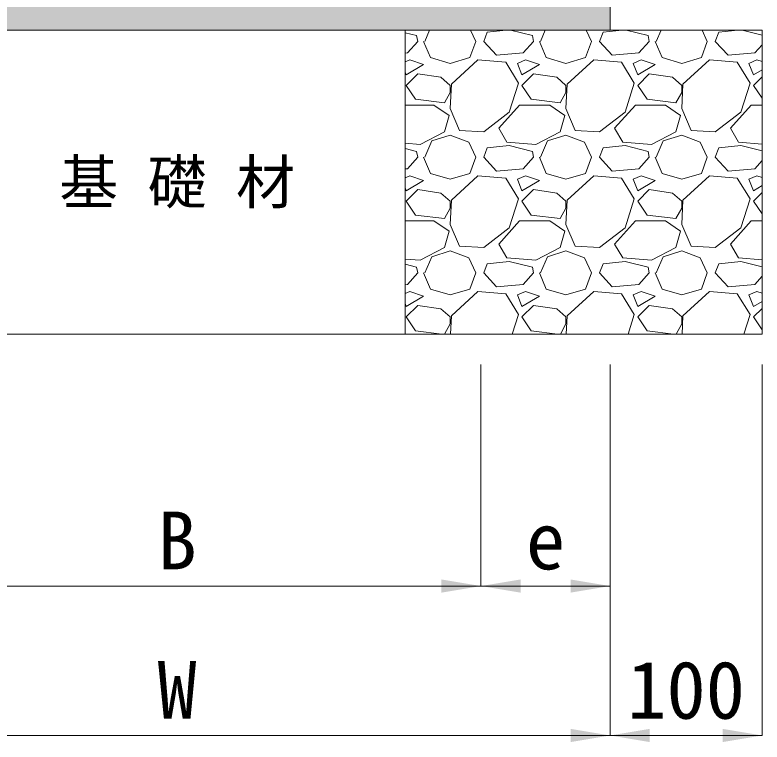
# Model space of a CAD drawing. Units: millimetres, scale not verified. Extents: x 63886 to 97934, y 3628 to 26930.
# Drawn here: x 77365.9 to 77857.6, y 6010.4 to 6489 of the extents above; entities that cross this region are included whole.
import ezdxf
from ezdxf.enums import TextEntityAlignment as Align

# ---------------------------------------------------------------- set-up
doc = ezdxf.new("R2010")
doc.units = ezdxf.units.MM
doc.header["$LTSCALE"] = 30
doc.layers.add('ハッチング_モルタル', color=30, linetype='Continuous')
doc.layers.add('文字', color=7, linetype='Continuous')
for name, color, linetype, lineweight in [('ハッチング_基礎', 150, 'Continuous', 5), ('寸法線', 7, 'Continuous', 9), ('舗装・基礎', 3, 'Continuous', 13), ('補助線', 8, 'Continuous', 13)]:
    doc.layers.add(name, color=color, linetype=linetype, lineweight=lineweight)
doc.styles.add('ＭＳ ゴシック', font='')
doc.styles.get('ＭＳ ゴシック').set_extended_font_data('MS Gothic')

# ---------------------------------------------------------------- blocks, each defined once
blk = doc.blocks.new('filled_arrow')
at = {"color": 0, "linetype": 'Continuous', "lineweight": -2}
blk.add_solid([(7.5, 1.25), (0, 0), (7.5, -1.25)], dxfattribs=at)

msp = doc.modelspace()

# ---------------------------------------------------------------- hatches: boundary and pattern name
at = {"layer": 'ハッチング_モルタル'}
msp.add_hatch(color=256, dxfattribs=at).paths.add_polyline_path([(77757.65, 6478.97), (77757.65, 6498.97), (77187.64, 6498.97), (77187.64, 6478.97)])

# ---------------------------------------------------------------- linework, layer by layer
at = {"layer": 'ハッチング_基礎'}
for p, q in [((77630.28, 6475.36), (77622.65, 6477.27)), ((77635.62, 6471.55), (77638.8, 6478.97)), ((77665.72, 6478.97), (77669.15, 6471.55)), ((77674.48, 6471.55), (77676.77, 6477.65)), ((77689.33, 6478.97), (77676.77, 6477.65)), ((77706.48, 6475.36), (77692.05, 6478.97)), ((77711.82, 6471.55), (77715, 6478.97)), ((77741.92, 6478.97), (77745.35, 6471.55)), ((77750.68, 6471.55), (77752.97, 6477.65)), ((77765.53, 6478.97), (77752.97, 6477.65)), ((77782.68, 6475.36), (77768.25, 6478.97)), ((77788.02, 6471.55), (77791.2, 6478.97)), ((77818.12, 6478.97), (77821.55, 6471.55)), ((77826.88, 6471.55), (77829.17, 6477.65)), ((77841.73, 6478.97), (77829.17, 6477.65)), ((77857.65, 6475.67), (77844.45, 6478.97)), ((77631.05, 6471.55), (77624.19, 6463.93)), ((77631.05, 6471.55), (77630.28, 6475.36)), ((77634.86, 6471.55), (77639.43, 6460.88)), ((77665.34, 6460.88), (77669.15, 6471.55)), ((77682.86, 6462.41), (77674.48, 6471.55)), ((77707.25, 6471.55), (77700.39, 6463.93)), ((77707.25, 6471.55), (77706.48, 6475.36)), ((77711.06, 6471.55), (77715.63, 6460.88)), ((77741.54, 6460.88), (77745.35, 6471.55)), ((77759.06, 6462.41), (77750.68, 6471.55)), ((77783.45, 6471.55), (77776.59, 6463.93)), ((77783.45, 6471.55), (77782.68, 6475.36)), ((77787.26, 6471.55), (77791.83, 6460.88)), ((77817.74, 6460.88), (77821.55, 6471.55)), ((77835.26, 6462.41), (77826.88, 6471.55)), ((77857.65, 6469.33), (77852.79, 6463.93)), ((77624.19, 6463.93), (77622.65, 6463.8)), ((77700.39, 6463.93), (77682.86, 6462.41)), ((77776.59, 6463.93), (77759.06, 6462.41)), ((77852.79, 6463.93), (77835.26, 6462.41)), ((77625.71, 6459.36), (77622.65, 6458.04)), ((77634.86, 6456.31), (77625.71, 6459.36)), ((77639.43, 6460.88), (77652.38, 6457.07)), ((77652.38, 6457.07), (77665.34, 6460.88)), ((77670.67, 6459.36), (77653.14, 6443.36)), ((77688.96, 6457.83), (77670.67, 6459.36)), ((77697.34, 6444.12), (77688.96, 6457.83)), ((77701.91, 6459.36), (77696.58, 6457.07)), ((77696.58, 6457.07), (77699.63, 6449.45)), ((77711.06, 6456.31), (77701.91, 6459.36)), ((77715.63, 6460.88), (77728.58, 6457.07)), ((77728.58, 6457.07), (77741.54, 6460.88)), ((77746.87, 6459.36), (77729.34, 6443.36)), ((77765.16, 6457.83), (77746.87, 6459.36)), ((77773.54, 6444.12), (77765.16, 6457.83)), ((77778.11, 6459.36), (77772.78, 6457.07)), ((77772.78, 6457.07), (77775.83, 6449.45)), ((77787.26, 6456.31), (77778.11, 6459.36)), ((77791.83, 6460.88), (77804.78, 6457.07)), ((77804.78, 6457.07), (77817.74, 6460.88)), ((77823.07, 6459.36), (77805.54, 6443.36)), ((77841.36, 6457.83), (77823.07, 6459.36)), ((77849.74, 6444.12), (77841.36, 6457.83)), ((77854.31, 6459.36), (77848.98, 6457.07)), ((77848.98, 6457.07), (77852.03, 6449.45)), ((77857.65, 6458.25), (77854.31, 6459.36)), ((77623.43, 6449.45), (77634.86, 6456.31)), ((77699.63, 6449.45), (77711.06, 6456.31)), ((77775.83, 6449.45), (77787.26, 6456.31)), ((77852.03, 6449.45), (77857.65, 6452.82)), ((77622.65, 6451.4), (77623.43, 6449.45)), ((77631.05, 6450.21), (77623.43, 6442.59)), ((77646.29, 6447.93), (77631.05, 6450.21)), ((77652.38, 6442.59), (77646.29, 6447.93)), ((77707.25, 6450.21), (77699.63, 6442.59)), ((77722.49, 6447.93), (77707.25, 6450.21)), ((77728.58, 6442.59), (77722.49, 6447.93)), ((77783.45, 6450.21), (77775.83, 6442.59)), ((77798.69, 6447.93), (77783.45, 6450.21)), ((77804.78, 6442.59), (77798.69, 6447.93)), ((77857.65, 6448.21), (77852.03, 6442.59)), ((77623.43, 6442.59), (77629.52, 6433.45)), ((77653.14, 6443.36), (77652.38, 6427.35)), ((77652.38, 6438.02), (77652.38, 6442.59)), ((77691.24, 6425.07), (77697.34, 6444.12)), ((77699.63, 6442.59), (77705.72, 6433.45)), ((77729.34, 6443.36), (77728.58, 6427.35)), ((77728.58, 6438.02), (77728.58, 6442.59)), ((77767.44, 6425.07), (77773.54, 6444.12)), ((77775.83, 6442.59), (77781.92, 6433.45)), ((77805.54, 6443.36), (77804.78, 6427.35)), ((77804.78, 6438.02), (77804.78, 6442.59)), ((77843.64, 6425.07), (77849.74, 6444.12)), ((77852.03, 6442.59), (77857.65, 6434.16)), ((77648.57, 6431.16), (77652.38, 6438.02)), ((77724.77, 6431.16), (77728.58, 6438.02)), ((77800.97, 6431.16), (77804.78, 6438.02)), ((77629.52, 6433.45), (77648.57, 6431.16)), ((77705.72, 6433.45), (77724.77, 6431.16)), ((77781.92, 6433.45), (77800.97, 6431.16)), ((77622.65, 6429.64), (77641.71, 6429.64)), ((77641.71, 6429.64), (77651.62, 6422.78)), ((77652.38, 6427.35), (77658.48, 6412.88)), ((77684.39, 6414.4), (77698.1, 6429.64)), ((77698.1, 6429.64), (77717.91, 6429.64)), ((77717.91, 6429.64), (77727.82, 6422.78)), ((77728.58, 6427.35), (77734.68, 6412.88)), ((77760.59, 6414.4), (77774.3, 6429.64)), ((77774.3, 6429.64), (77794.11, 6429.64)), ((77794.11, 6429.64), (77804.02, 6422.78)), ((77804.78, 6427.35), (77810.88, 6412.88)), ((77836.79, 6414.4), (77850.5, 6429.64)), ((77850.5, 6429.64), (77857.65, 6429.64)), ((77651.62, 6422.78), (77648.57, 6412.11)), ((77674.48, 6412.11), (77691.24, 6425.07)), ((77727.82, 6422.78), (77724.77, 6412.11)), ((77750.68, 6412.11), (77767.44, 6425.07)), ((77804.02, 6422.78), (77800.97, 6412.11)), ((77826.88, 6412.11), (77843.64, 6425.07)), ((77658.48, 6412.88), (77674.48, 6412.11)), ((77689.72, 6405.26), (77684.39, 6414.4)), ((77734.68, 6412.88), (77750.68, 6412.11)), ((77765.92, 6405.26), (77760.59, 6414.4)), ((77810.88, 6412.88), (77826.88, 6412.11)), ((77842.12, 6405.26), (77836.79, 6414.4)), ((77648.57, 6412.11), (77632.57, 6403.73)), ((77640.19, 6406.02), (77652.38, 6409.83)), ((77652.38, 6409.83), (77664.57, 6405.26)), ((77724.77, 6412.11), (77708.77, 6403.73)), ((77716.39, 6406.02), (77728.58, 6409.83)), ((77728.58, 6409.83), (77740.77, 6405.26)), ((77800.97, 6412.11), (77784.97, 6403.73)), ((77792.59, 6406.02), (77804.78, 6409.83)), ((77804.78, 6409.83), (77816.97, 6405.26)), ((77632.57, 6403.73), (77622.65, 6404.53)), ((77635.62, 6395.35), (77640.19, 6406.02)), ((77664.57, 6405.26), (77669.15, 6395.35)), ((77691.24, 6402.97), (77676.77, 6401.45)), ((77708.77, 6403.73), (77689.72, 6405.26)), ((77706.48, 6399.16), (77691.24, 6402.97)), ((77711.82, 6395.35), (77716.39, 6406.02)), ((77740.77, 6405.26), (77745.35, 6395.35)), ((77767.44, 6402.97), (77752.97, 6401.45)), ((77784.97, 6403.73), (77765.92, 6405.26)), ((77782.68, 6399.16), (77767.44, 6402.97)), ((77788.02, 6395.35), (77792.59, 6406.02)), ((77816.97, 6405.26), (77821.55, 6395.35)), ((77843.64, 6402.97), (77829.17, 6401.45)), ((77857.65, 6404.01), (77842.12, 6405.26)), ((77857.65, 6399.47), (77843.64, 6402.97)), ((77630.28, 6399.16), (77622.65, 6401.07)), ((77631.05, 6395.35), (77630.28, 6399.16)), ((77674.48, 6395.35), (77676.77, 6401.45)), ((77707.25, 6395.35), (77706.48, 6399.16)), ((77750.68, 6395.35), (77752.97, 6401.45)), ((77783.45, 6395.35), (77782.68, 6399.16)), ((77826.88, 6395.35), (77829.17, 6401.45)), ((77631.05, 6395.35), (77624.19, 6387.73)), ((77634.86, 6395.35), (77639.43, 6384.68)), ((77665.34, 6384.68), (77669.15, 6395.35)), ((77682.86, 6386.21), (77674.48, 6395.35)), ((77707.25, 6395.35), (77700.39, 6387.73)), ((77711.06, 6395.35), (77715.63, 6384.68)), ((77741.54, 6384.68), (77745.35, 6395.35)), ((77759.06, 6386.21), (77750.68, 6395.35)), ((77783.45, 6395.35), (77776.59, 6387.73)), ((77787.26, 6395.35), (77791.83, 6384.68)), ((77817.74, 6384.68), (77821.55, 6395.35)), ((77835.26, 6386.21), (77826.88, 6395.35)), ((77857.65, 6393.13), (77852.79, 6387.73)), ((77624.19, 6387.73), (77622.65, 6387.6)), ((77625.71, 6383.16), (77622.65, 6381.84)), ((77634.86, 6380.11), (77625.71, 6383.16)), ((77639.43, 6384.68), (77652.38, 6380.87)), ((77652.38, 6380.87), (77665.34, 6384.68)), ((77670.67, 6383.16), (77653.14, 6367.16)), ((77688.96, 6381.63), (77670.67, 6383.16)), ((77700.39, 6387.73), (77682.86, 6386.21)), ((77701.91, 6383.16), (77696.58, 6380.87)), ((77711.06, 6380.11), (77701.91, 6383.16)), ((77715.63, 6384.68), (77728.58, 6380.87)), ((77728.58, 6380.87), (77741.54, 6384.68)), ((77746.87, 6383.16), (77729.34, 6367.16)), ((77765.16, 6381.63), (77746.87, 6383.16)), ((77776.59, 6387.73), (77759.06, 6386.21)), ((77778.11, 6383.16), (77772.78, 6380.87)), ((77787.26, 6380.11), (77778.11, 6383.16)), ((77791.83, 6384.68), (77804.78, 6380.87)), ((77804.78, 6380.87), (77817.74, 6384.68)), ((77823.07, 6383.16), (77805.54, 6367.16)), ((77841.36, 6381.63), (77823.07, 6383.16)), ((77852.79, 6387.73), (77835.26, 6386.21)), ((77854.31, 6383.16), (77848.98, 6380.87)), ((77857.65, 6382.05), (77854.31, 6383.16)), ((77623.43, 6373.25), (77634.86, 6380.11)), ((77697.34, 6367.92), (77688.96, 6381.63)), ((77696.58, 6380.87), (77699.63, 6373.25)), ((77699.63, 6373.25), (77711.06, 6380.11)), ((77773.54, 6367.92), (77765.16, 6381.63)), ((77772.78, 6380.87), (77775.83, 6373.25)), ((77775.83, 6373.25), (77787.26, 6380.11)), ((77849.74, 6367.92), (77841.36, 6381.63)), ((77848.98, 6380.87), (77852.03, 6373.25)), ((77622.65, 6375.2), (77623.43, 6373.25)), ((77631.05, 6374.01), (77623.43, 6366.39)), ((77646.29, 6371.73), (77631.05, 6374.01)), ((77707.25, 6374.01), (77699.63, 6366.39)), ((77722.49, 6371.73), (77707.25, 6374.01)), ((77783.45, 6374.01), (77775.83, 6366.39)), ((77798.69, 6371.73), (77783.45, 6374.01)), ((77852.03, 6373.25), (77857.65, 6376.62)), ((77652.38, 6366.39), (77646.29, 6371.73)), ((77728.58, 6366.39), (77722.49, 6371.73)), ((77804.78, 6366.39), (77798.69, 6371.73)), ((77857.65, 6372.01), (77852.03, 6366.39)), ((77623.43, 6366.39), (77629.52, 6357.25)), ((77653.14, 6367.16), (77652.38, 6351.15)), ((77652.38, 6361.82), (77652.38, 6366.39)), ((77691.24, 6348.87), (77697.34, 6367.92)), ((77699.63, 6366.39), (77705.72, 6357.25)), ((77729.34, 6367.16), (77728.58, 6351.15)), ((77728.58, 6361.82), (77728.58, 6366.39)), ((77767.44, 6348.87), (77773.54, 6367.92)), ((77775.83, 6366.39), (77781.92, 6357.25)), ((77805.54, 6367.16), (77804.78, 6351.15)), ((77804.78, 6361.82), (77804.78, 6366.39)), ((77843.64, 6348.87), (77849.74, 6367.92)), ((77852.03, 6366.39), (77857.65, 6357.96)), ((77648.57, 6354.96), (77652.38, 6361.82)), ((77724.77, 6354.96), (77728.58, 6361.82)), ((77800.97, 6354.96), (77804.78, 6361.82)), ((77629.52, 6357.25), (77648.57, 6354.96)), ((77705.72, 6357.25), (77724.77, 6354.96)), ((77781.92, 6357.25), (77800.97, 6354.96)), ((77622.65, 6353.44), (77641.71, 6353.44)), ((77641.71, 6353.44), (77651.62, 6346.58)), ((77652.38, 6351.15), (77658.48, 6336.68)), ((77674.48, 6335.91), (77691.24, 6348.87)), ((77684.39, 6338.2), (77698.1, 6353.44)), ((77698.1, 6353.44), (77717.91, 6353.44)), ((77717.91, 6353.44), (77727.82, 6346.58)), ((77728.58, 6351.15), (77734.68, 6336.68)), ((77750.68, 6335.91), (77767.44, 6348.87)), ((77760.59, 6338.2), (77774.3, 6353.44)), ((77774.3, 6353.44), (77794.11, 6353.44)), ((77794.11, 6353.44), (77804.02, 6346.58)), ((77804.78, 6351.15), (77810.88, 6336.68)), ((77826.88, 6335.91), (77843.64, 6348.87)), ((77836.79, 6338.2), (77850.5, 6353.44)), ((77850.5, 6353.44), (77857.65, 6353.44)), ((77651.62, 6346.58), (77648.57, 6335.91)), ((77727.82, 6346.58), (77724.77, 6335.91)), ((77804.02, 6346.58), (77800.97, 6335.91)), ((77648.57, 6335.91), (77632.57, 6327.53)), ((77658.48, 6336.68), (77674.48, 6335.91)), ((77689.72, 6329.06), (77684.39, 6338.2)), ((77724.77, 6335.91), (77708.77, 6327.53)), ((77734.68, 6336.68), (77750.68, 6335.91)), ((77765.92, 6329.06), (77760.59, 6338.2)), ((77800.97, 6335.91), (77784.97, 6327.53)), ((77810.88, 6336.68), (77826.88, 6335.91)), ((77842.12, 6329.06), (77836.79, 6338.2)), ((77635.62, 6319.15), (77640.19, 6329.82)), ((77640.19, 6329.82), (77652.38, 6333.63)), ((77652.38, 6333.63), (77664.57, 6329.06)), ((77664.57, 6329.06), (77669.15, 6319.15)), ((77708.77, 6327.53), (77689.72, 6329.06)), ((77711.82, 6319.15), (77716.39, 6329.82)), ((77716.39, 6329.82), (77728.58, 6333.63)), ((77728.58, 6333.63), (77740.77, 6329.06)), ((77740.77, 6329.06), (77745.35, 6319.15)), ((77784.97, 6327.53), (77765.92, 6329.06)), ((77788.02, 6319.15), (77792.59, 6329.82)), ((77792.59, 6329.82), (77804.78, 6333.63)), ((77804.78, 6333.63), (77816.97, 6329.06)), ((77816.97, 6329.06), (77821.55, 6319.15)), ((77857.65, 6327.81), (77842.12, 6329.06)), ((77632.57, 6327.53), (77622.65, 6328.33)), ((77630.28, 6322.96), (77622.65, 6324.87)), ((77674.48, 6319.15), (77676.77, 6325.25)), ((77691.24, 6326.77), (77676.77, 6325.25)), ((77706.48, 6322.96), (77691.24, 6326.77)), ((77750.68, 6319.15), (77752.97, 6325.25)), ((77767.44, 6326.77), (77752.97, 6325.25)), ((77782.68, 6322.96), (77767.44, 6326.77)), ((77826.88, 6319.15), (77829.17, 6325.25)), ((77843.64, 6326.77), (77829.17, 6325.25)), ((77857.65, 6323.27), (77843.64, 6326.77)), ((77631.05, 6319.15), (77624.19, 6311.53)), ((77631.05, 6319.15), (77630.28, 6322.96)), ((77634.86, 6319.15), (77639.43, 6308.48)), ((77665.34, 6308.48), (77669.15, 6319.15)), ((77682.86, 6310.01), (77674.48, 6319.15)), ((77707.25, 6319.15), (77700.39, 6311.53)), ((77707.25, 6319.15), (77706.48, 6322.96)), ((77711.06, 6319.15), (77715.63, 6308.48)), ((77741.54, 6308.48), (77745.35, 6319.15)), ((77759.06, 6310.01), (77750.68, 6319.15)), ((77783.45, 6319.15), (77776.59, 6311.53)), ((77783.45, 6319.15), (77782.68, 6322.96)), ((77787.26, 6319.15), (77791.83, 6308.48)), ((77817.74, 6308.48), (77821.55, 6319.15)), ((77835.26, 6310.01), (77826.88, 6319.15)), ((77857.65, 6316.93), (77852.79, 6311.53)), ((77624.19, 6311.53), (77622.65, 6311.4)), ((77700.39, 6311.53), (77682.86, 6310.01)), ((77776.59, 6311.53), (77759.06, 6310.01)), ((77852.79, 6311.53), (77835.26, 6310.01)), ((77625.71, 6306.96), (77622.65, 6305.64)), ((77634.86, 6303.91), (77625.71, 6306.96)), ((77639.43, 6308.48), (77652.38, 6304.67)), ((77652.38, 6304.67), (77665.34, 6308.48)), ((77670.67, 6306.96), (77653.14, 6290.96)), ((77688.96, 6305.43), (77670.67, 6306.96)), ((77697.34, 6291.72), (77688.96, 6305.43)), ((77701.91, 6306.96), (77696.58, 6304.67)), ((77696.58, 6304.67), (77699.63, 6297.05)), ((77711.06, 6303.91), (77701.91, 6306.96)), ((77715.63, 6308.48), (77728.58, 6304.67)), ((77728.58, 6304.67), (77741.54, 6308.48)), ((77746.87, 6306.96), (77729.34, 6290.96)), ((77765.16, 6305.43), (77746.87, 6306.96)), ((77773.54, 6291.72), (77765.16, 6305.43)), ((77778.11, 6306.96), (77772.78, 6304.67)), ((77772.78, 6304.67), (77775.83, 6297.05)), ((77787.26, 6303.91), (77778.11, 6306.96)), ((77791.83, 6308.48), (77804.78, 6304.67)), ((77804.78, 6304.67), (77817.74, 6308.48)), ((77823.07, 6306.96), (77805.54, 6290.96)), ((77841.36, 6305.43), (77823.07, 6306.96)), ((77849.74, 6291.72), (77841.36, 6305.43)), ((77854.31, 6306.96), (77848.98, 6304.67)), ((77848.98, 6304.67), (77852.03, 6297.05)), ((77857.65, 6305.85), (77854.31, 6306.96)), ((77623.43, 6297.05), (77634.86, 6303.91)), ((77699.63, 6297.05), (77711.06, 6303.91)), ((77775.83, 6297.05), (77787.26, 6303.91)), ((77852.03, 6297.05), (77857.65, 6300.42)), ((77622.65, 6299), (77623.43, 6297.05)), ((77631.05, 6297.81), (77623.43, 6290.19)), ((77646.29, 6295.53), (77631.05, 6297.81)), ((77652.38, 6290.19), (77646.29, 6295.53)), ((77707.25, 6297.81), (77699.63, 6290.19)), ((77722.49, 6295.53), (77707.25, 6297.81)), ((77728.58, 6290.19), (77722.49, 6295.53)), ((77783.45, 6297.81), (77775.83, 6290.19)), ((77798.69, 6295.53), (77783.45, 6297.81)), ((77804.78, 6290.19), (77798.69, 6295.53)), ((77857.65, 6295.81), (77852.03, 6290.19)), ((77623.43, 6290.19), (77629.52, 6281.05)), ((77652.38, 6285.62), (77652.38, 6290.19)), ((77653.14, 6290.96), (77652.57, 6278.97)), ((77693.26, 6278.97), (77697.34, 6291.72)), ((77699.63, 6290.19), (77705.72, 6281.05)), ((77728.58, 6285.62), (77728.58, 6290.19)), ((77729.34, 6290.96), (77728.77, 6278.97)), ((77769.46, 6278.97), (77773.54, 6291.72)), ((77775.83, 6290.19), (77781.92, 6281.05)), ((77804.78, 6285.62), (77804.78, 6290.19)), ((77805.54, 6290.96), (77804.97, 6278.97)), ((77845.66, 6278.97), (77849.74, 6291.72)), ((77852.03, 6290.19), (77857.65, 6281.76)), ((77648.69, 6278.97), (77652.38, 6285.62)), ((77724.89, 6278.97), (77728.58, 6285.62)), ((77801.09, 6278.97), (77804.78, 6285.62)), ((77629.52, 6281.05), (77646.88, 6278.97)), ((77705.72, 6281.05), (77723.07, 6278.97)), ((77781.92, 6281.05), (77799.27, 6278.97))]:
    msp.add_line(p, q, dxfattribs=at)
at = {"layer": '寸法線'}
for p, q in [((77672.64, 6258.97), (77672.64, 6113.08)), ((77672.64, 6258.97), (77672.64, 6113.08)), ((77757.65, 6258.97), (77757.65, 6113.08)), ((77757.65, 6258.97), (77757.65, 6014.74)), ((77757.65, 6258.97), (77757.65, 6014.74)), ((77857.65, 6258.97), (77857.65, 6014.74)), ((77272.65, 6113.08), (77672.64, 6113.08)), ((77672.64, 6113.08), (77757.65, 6113.08)), ((77187.64, 6014.74), (77757.65, 6014.74)), ((77757.65, 6014.74), (77857.65, 6014.74))]:
    msp.add_line(p, q, dxfattribs=at)
at = {"layer": '舗装・基礎'}
for p, q in [((77757.65, 6498.97), (77757.65, 6478.97)), ((77087.64, 6478.97), (77857.65, 6478.97)), ((77857.65, 6278.97), (77857.65, 6478.97)), ((77087.64, 6278.97), (77857.65, 6278.97))]:
    msp.add_line(p, q, dxfattribs=at)
at = {"layer": '補助線', "lineweight": 20}
msp.add_line((77622.65, 6278.97), (77622.65, 6478.97), dxfattribs=at)

# ---------------------------------------------------------------- block references
at = {"layer": '寸法線', "xscale": 3.47, "yscale": 3.47, "rotation": 180}
for p in [(77672.64, 6113.08), (77757.65, 6113.08), (77757.65, 6014.74), (77857.65, 6014.74)]:
    msp.add_blockref('filled_arrow', p, dxfattribs=at)
at = {"layer": '寸法線', "xscale": 3.47, "yscale": 3.47}
for p in [(77672.64, 6113.08), (77757.65, 6014.74)]:
    msp.add_blockref('filled_arrow', p, dxfattribs=at)

# ---------------------------------------------------------------- texts
at = {"layer": '寸法線', "style": 'ＭＳ ゴシック'}
for s, p in [('B', (77472.64, 6143.08)), ('e', (77715.14, 6143.08)), ('W', (77472.64, 6044.74)), ('100', (77807.65, 6044.74))]:
    msp.add_text(s, height=37.98, dxfattribs=at).set_placement(p, align=Align.MIDDLE_CENTER)
at = {"layer": '文字', "style": 'ＭＳ ゴシック'}
msp.add_text('基 礎 材', height=28.48, dxfattribs=at).set_placement((77472.65, 6378.97), align=Align.MIDDLE_CENTER)

doc.saveas('drawing.dxf')
